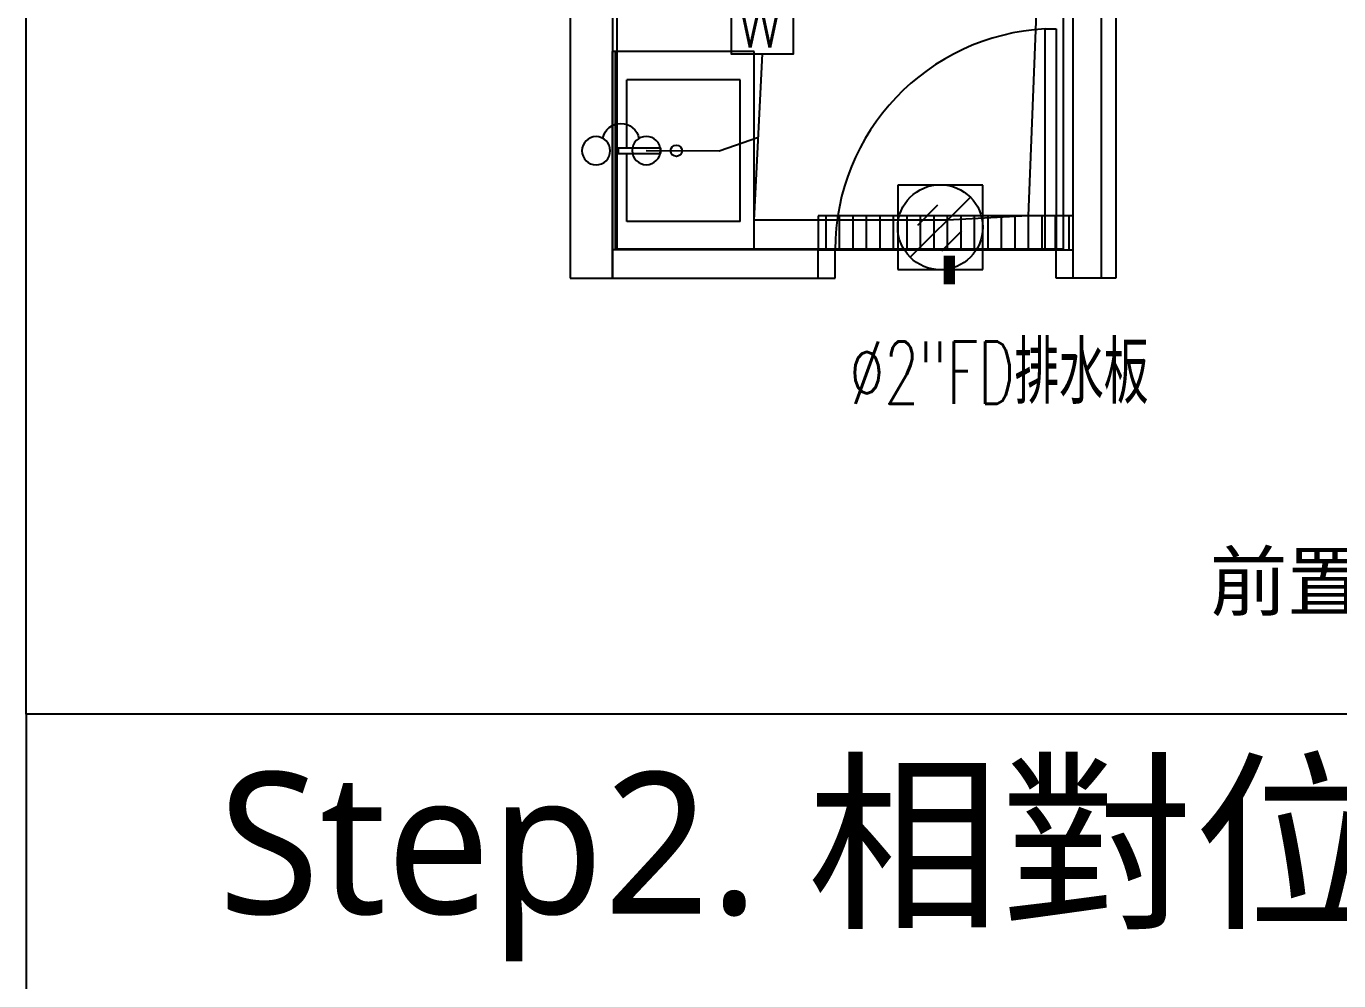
# Model space of a CAD drawing. Header units: millimetres. Extents: x 0 to 887, y -3549 to 0.
# Drawn here: x 0 to 462.9, y -803.9 to -466.9 of the extents above; entities that cross this region are included whole.
import ezdxf
from ezdxf.enums import TextEntityAlignment as Align

# ---------------------------------------------------------------- set-up
doc = ezdxf.new("R2010")
doc.units = ezdxf.units.MM
doc.linetypes.add('DASHED', pattern=[19.05, 12.7, -6.35])
for name, color, linetype in [('02_(橋尚興華城後壁段)建築外部參考_TEST$0$A_建築', 8, 'Continuous'), ('02_(橋尚興華城後壁段)建築外部參考_TEST$0$A_建築_衛浴', 8, 'Continuous'), ('02_(橋尚興華城後壁段)結構外部參考_TEST$0$B_樑', 41, 'DASHED'), ('A-A建築底圖', 8, 'Continuous'), ('P_排水_底板_落水頭', 3, 'Continuous'), ('P_排水_底板_設備排水口', 3, 'Continuous'), ('TOILET', 9, 'Continuous')]:
    doc.layers.add(name, color=color, linetype=linetype)
doc.styles.add('CHINA', font='txt.shx', dxfattribs={"bigfont": 'bigfont.shx'})
doc.styles.get("Standard").update_dxf_attribs({"font": 'arial.ttf'})

# ---------------------------------------------------------------- blocks, each defined once
blk = doc.blocks.new('B049')
for centre in [(-8.98, -3.07), (8.72, -3.13)]:
    blk.add_circle(centre, 5)
blk.add_arc((0, 0), 6.5, 11.4004, 169.3504)
blk = doc.blocks.new('B018')
blk.add_lwpolyline([(-11, 11), (-11, -11), (11, -11), (11, 11)], close=True)
at = {"style": 'CHINA', "text_generation_flag": 4}
blk.add_text('W', height=16, rotation=180, dxfattribs=at).set_placement((7.41, -8.77))
blk = doc.blocks.new('浴廁排水板')
for p, q in [((15, 14.9), (-14.99, 14.9)), ((-14.99, 14.9), (-14.99, -14.9)), ((15, -14.9), (15, 14.9)), ((-10.61, -10.61), (10.61, 10.61)), ((-1.02, 7.74), (-8.09, 0.67)), ((7.47, -1.37), (0.4, -8.44)), ((-14.99, -14.9), (15, -14.9))]:
    blk.add_line(p, q)
blk.add_circle((0, 0), 15)

msp = doc.modelspace()

# ---------------------------------------------------------------- linework, layer by layer
for p, q in [((358.22, -409.77), (353.4, -533.89)), ((256.78, -535.43), (259.62, -476.64)), ((244.33, -510.89), (258.2, -506.04)), ((218.68, -510.83), (244.33, -510.89)), ((324.83, -535.43), (256.78, -535.43)), ((353.4, -533.89), (324.83, -535.43))]:
    msp.add_line(p, q)
at = {"color": 143, "true_color": 0x7aafdf}
msp.add_lwpolyline([(0, -100.92), (881.02, -100.92), (881.02, -709.77), (0, -709.77)], close=True, dxfattribs=at)
at = {"color": 141, "true_color": 0xadddf7}
msp.add_lwpolyline([(0, -810.69), (881.02, -810.69), (881.02, -709.77), (0, -709.77)], close=True, dxfattribs=at)
at = {"layer": '02_(橋尚興華城後壁段)建築外部參考_TEST$0$A_建築'}
for p, q in [((384.28, -238.39), (384.28, -555.89)), ((369.28, -555.89), (369.28, -318.39)), ((369.28, -555.89), (369.28, -318.39)), ((379.28, -555.89), (379.28, -318.39)), ((379.28, -555.89), (379.28, -318.39)), ((191.78, -328.39), (191.78, -555.89)), ((191.78, -328.39), (191.78, -555.89)), ((206.78, -328.39), (206.78, -555.89)), ((206.78, -328.39), (206.78, -555.89)), ((359.38, -545.89), (359.38, -467.89)), ((359.38, -467.89), (363.28, -467.89)), ((359.38, -545.89), (359.38, -467.89)), ((359.38, -467.89), (363.28, -467.89)), ((363.28, -467.89), (363.28, -545.89)), ((363.28, -467.89), (363.28, -545.89)), ((279.28, -533.89), (279.28, -545.89)), ((369.28, -533.89), (279.28, -533.89)), ((279.28, -533.89), (279.28, -545.89)), ((369.28, -533.89), (279.28, -533.89)), ((369.28, -545.89), (369.28, -533.89)), ((369.28, -545.89), (369.28, -533.89)), ((206.78, -555.89), (206.78, -545.89)), ((206.78, -555.89), (206.78, -545.89)), ((279.28, -545.89), (369.28, -545.89)), ((279.28, -545.89), (369.28, -545.89)), ((363.28, -545.89), (359.38, -545.89)), ((363.28, -545.89), (359.38, -545.89))]:
    msp.add_line(p, q, dxfattribs=at)
at = {"layer": '02_(橋尚興華城後壁段)建築外部參考_TEST$0$A_建築', "linetype": 'Continuous'}
for p, q in [((281.96, -533.89), (281.96, -545.89)), ((281.96, -533.89), (281.96, -545.89)), ((286.73, -533.89), (286.73, -545.89)), ((286.73, -533.89), (286.73, -545.89)), ((291.49, -533.89), (291.49, -545.89)), ((291.49, -533.89), (291.49, -545.89)), ((296.25, -533.89), (296.25, -545.89)), ((296.25, -533.89), (296.25, -545.89)), ((301.01, -533.89), (301.01, -545.89)), ((301.01, -533.89), (301.01, -545.89)), ((305.78, -533.89), (305.78, -545.89)), ((305.78, -533.89), (305.78, -545.89)), ((310.54, -533.89), (310.54, -545.89)), ((310.54, -533.89), (310.54, -545.89)), ((315.3, -533.89), (315.3, -545.89)), ((315.3, -533.89), (315.3, -545.89)), ((320.06, -533.89), (320.06, -545.89)), ((320.06, -533.89), (320.06, -545.89)), ((324.83, -533.89), (324.83, -545.89)), ((324.83, -533.89), (324.83, -545.89)), ((329.59, -533.89), (329.59, -545.89)), ((329.59, -533.89), (329.59, -545.89)), ((334.35, -533.89), (334.35, -545.89)), ((334.35, -533.89), (334.35, -545.89)), ((339.11, -533.89), (339.11, -545.89)), ((339.11, -533.89), (339.11, -545.89)), ((343.88, -533.89), (343.88, -545.89)), ((343.88, -533.89), (343.88, -545.89)), ((348.64, -533.89), (348.64, -545.89)), ((348.64, -533.89), (348.64, -545.89)), ((353.4, -533.89), (353.4, -545.89)), ((353.4, -533.89), (353.4, -545.89)), ((358.16, -533.89), (358.16, -545.89)), ((358.16, -533.89), (358.16, -545.89)), ((362.93, -533.89), (362.93, -545.89)), ((362.93, -533.89), (362.93, -545.89)), ((367.69, -533.89), (367.69, -545.89)), ((367.69, -533.89), (367.69, -545.89))]:
    msp.add_line(p, q, dxfattribs=at)
at = {"layer": '02_(橋尚興華城後壁段)建築外部參考_TEST$0$A_建築', "ltscale": 0.8}
for p, q in [((279.28, -545.89), (206.78, -545.89)), ((279.28, -545.89), (206.78, -545.89)), ((279.28, -555.89), (279.28, -545.89)), ((285.28, -545.89), (279.28, -545.89)), ((279.28, -555.89), (279.28, -545.89)), ((285.28, -545.89), (279.28, -545.89)), ((285.28, -555.89), (285.28, -545.89)), ((285.28, -555.89), (285.28, -545.89)), ((363.28, -555.89), (363.28, -545.89)), ((363.28, -545.89), (369.28, -545.89)), ((363.28, -555.89), (363.28, -545.89)), ((363.28, -545.89), (369.28, -545.89)), ((191.78, -555.89), (279.28, -555.89)), ((206.78, -555.89), (279.28, -555.89)), ((279.28, -555.89), (285.28, -555.89)), ((279.28, -555.89), (285.28, -555.89)), ((369.28, -555.89), (363.28, -555.89)), ((369.28, -555.89), (363.28, -555.89)), ((384.28, -555.89), (369.28, -555.89)), ((379.28, -555.89), (369.28, -555.89))]:
    msp.add_line(p, q, dxfattribs=at)
at = {"layer": '02_(橋尚興華城後壁段)建築外部參考_TEST$0$A_建築'}
msp.add_arc((363.46, -545.96), 78.18, 92.9895, 179.9481, dxfattribs=at)
msp.add_arc((363.46, -545.96), 78.18, 92.9895, 179.9481, dxfattribs=at)
at = {"layer": '02_(橋尚興華城後壁段)建築外部參考_TEST$0$A_建築_衛浴'}
for p, q in [((256.78, -475.89), (206.78, -475.89)), ((206.78, -545.89), (206.78, -475.89)), ((207.78, -545.89), (207.78, -475.89)), ((256.78, -545.89), (256.78, -475.89)), ((251.81, -485.89), (211.78, -485.89)), ((211.78, -509.89), (211.78, -485.89)), ((251.78, -535.89), (251.78, -485.89)), ((208.78, -509.89), (208.78, -511.89)), ((208.78, -509.89), (223.78, -509.89)), ((208.78, -511.89), (223.78, -511.89)), ((211.78, -535.89), (211.78, -511.89)), ((223.78, -511.89), (223.78, -509.89)), ((251.81, -535.89), (211.78, -535.89)), ((256.78, -545.89), (206.78, -545.89))]:
    msp.add_line(p, q, dxfattribs=at)
msp.add_circle((229.28, -510.89), 2, dxfattribs=at)
at = {"layer": '02_(橋尚興華城後壁段)結構外部參考_TEST$0$B_樑'}
msp.add_line((206.78, -328.39), (206.78, -555.89), dxfattribs=at)
at = {"layer": 'A-A建築底圖', "ltscale": 0.8}
msp.add_lwpolyline([(219.78, -326.89), (257.18, -326.89), (257.18, -394.69), (208.28, -394.69), (208.28, -545.49), (365.78, -545.49), (365.78, -316.89), (366.28, -316.89), (366.28, -256.39), (219.78, -256.39)], close=True, dxfattribs=at)
at = {"layer": 'P_排水_底板_落水頭'}
msp.add_lwpolyline([(325.53, -547.87, 4, 4, 0), (325.53, -558.05, 0, 0, 0), (325.53, -571.98, 0, 0, 0)], format="xyseb", dxfattribs=at)
at = {"layer": 'TOILET'}
for p, q in [((256.78, -475.89), (207.78, -475.89)), ((207.78, -545.89), (207.78, -475.89)), ((256.78, -545.89), (256.78, -475.89)), ((251.81, -485.89), (211.78, -485.89)), ((211.78, -509.89), (211.78, -485.89)), ((251.78, -535.89), (251.78, -485.89)), ((208.78, -509.89), (208.78, -511.89)), ((208.78, -509.89), (223.78, -509.89)), ((208.78, -511.89), (223.78, -511.89)), ((211.78, -535.89), (211.78, -511.89)), ((223.78, -511.89), (223.78, -509.89)), ((251.81, -535.89), (211.78, -535.89)), ((256.78, -545.89), (207.78, -545.89))]:
    msp.add_line(p, q, dxfattribs=at)
msp.add_circle((229.28, -510.89), 2, dxfattribs=at)

# ---------------------------------------------------------------- block references
at = {"layer": 'P_排水_底板_落水頭'}
for name, p in [('B018', (259.62, -465.64)), ('浴廁排水板', (322.37, -537.89))]:
    msp.add_blockref(name, p, dxfattribs=at)
at = {"layer": 'P_排水_底板_設備排水口', "xscale": -1}
msp.add_blockref('B049', (209.7, -507.76), dxfattribs=at)

# ---------------------------------------------------------------- texts
at = {"color": 7, "insert": (417.48, -652.94), "char_height": 20, "attachment_point": 1}
msp.add_mtext_dynamic_manual_height_columns('{\\fMicrosoft JhengHei|b0|i0|c136|p34;前置作業：器具位置定位完成}', width=358.5542, gutter_width=12.5, heights=[0], dxfattribs=at)
at = {"color": 141, "true_color": 0xadddf7, "insert": (67.7, -730.24), "char_height": 50, "attachment_point": 1}
msp.add_mtext_dynamic_manual_height_columns('{\\fMicrosoft JhengHei|b0|i0|c136|p34;Step2. 相對位置確認}', width=2640.4626, gutter_width=12.5, heights=[0], dxfattribs=at)
at = {"layer": 'P_排水_底板_落水頭', "style": 'CHINA', "width": 0.65}
msp.add_text('%%C2"FD排水板', height=22, dxfattribs=at).set_placement((395.77, -600.22), align=Align.RIGHT)

doc.saveas('drawing.dxf')
